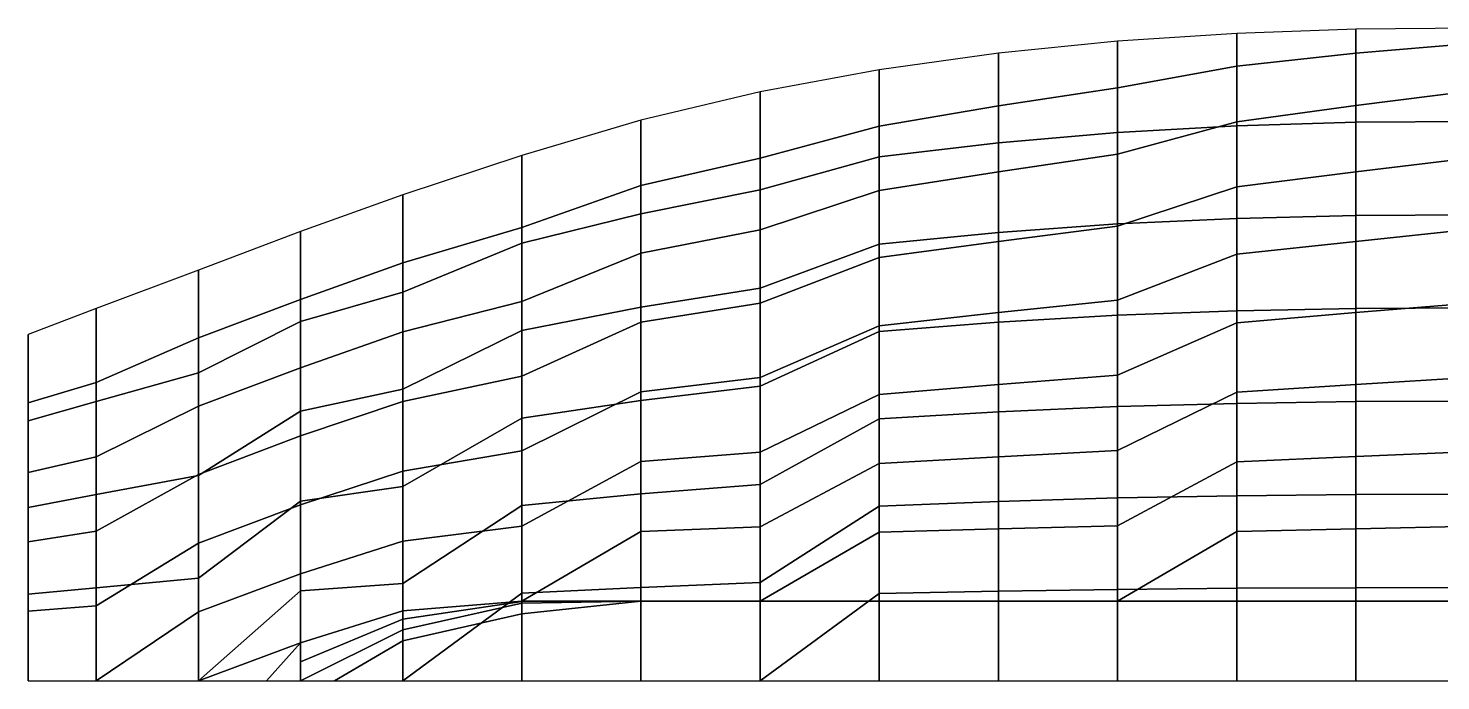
# Model space of a CAD drawing. Header units: millimetres. Extents: x -60 to 60, y 0 to 12.
# Drawn here: x -59.74 to -34.85, y 0 to 11.5 of the extents above; entities that cross this region are included whole.
import ezdxf

# ---------------------------------------------------------------- set-up
doc = ezdxf.new("R2010")
doc.units = ezdxf.units.MM
doc.layers.add('panels', color=7, linetype='Continuous')

msp = doc.modelspace()

# ---------------------------------------------------------------- linework, layer by layer
at = {"color": 1}
for points in [[(-59.745, 4.578), (-59.745, 4.897, -0.154), (-59.745, 6.104)], [(-59.745, 4.578), (-59.745, 3.673, -0.154), (-59.745, 4.897, -0.154)], [(-59.745, 3.052), (-59.745, 3.673, -0.154), (-59.745, 4.578)], [(-59.745, 3.052), (-59.745, 2.448, -0.154), (-59.745, 3.673, -0.154)], [(-59.745, 1.526), (-59.745, 2.448, -0.154), (-59.745, 3.052)], [(-59.745, 1.526), (-59.745, 1.224, -0.154), (-59.745, 2.448, -0.154)], [(-59.745, 0), (-59.745, 1.224, -0.154), (-59.745, 1.526)], [(-59.745, 0), (-59.745, 0, -0.154), (-59.745, 1.224, -0.154)]]:
    msp.add_3dface(points, dxfattribs=at)
at = {"color": 2}
for points in [[(-53.145, 1.23, -1.462), (-53.145, 1.087, -2.963), (-51.045, 1.397, -3.02), (-51.045, 1.403, -1.657)], [(-53.145, 1.087, -2.963), (-53.145, 0.9, -4.434), (-51.045, 1.369, -4.265), (-51.045, 1.397, -3.02)], [(-53.145, 0.9, -4.434), (-53.145, 0.706, -5.494), (-51.045, 1.177, -5.605), (-51.045, 1.369, -4.265)], [(-51.045, 1.403, -1.657), (-51.045, 1.397, -3.02), (-48.945, 1.4, -3.177), (-48.945, 1.4, -1.915)], [(-51.045, 1.177, -5.605), (-51.045, 0, -5.7), (-48.945, 0, -5.7), (-48.945, 1.4, -5.7)], [(-51.045, 1.397, -3.02), (-51.045, 1.369, -4.265), (-48.945, 1.4, -4.438), (-48.945, 1.4, -3.177)], [(-51.045, 1.369, -4.265), (-51.045, 1.177, -5.605), (-48.945, 1.4, -5.7), (-48.945, 1.4, -4.438)], [(-48.945, 1.4, -5.7), (-48.945, 0, -5.7), (-46.845, 0, -5.7), (-46.845, 1.4, -5.7)], [(-48.945, 1.4, -1.915), (-48.945, 1.4, -3.177), (-46.845, 1.4, -3.96), (-46.845, 1.4, -2.22)], [(-48.945, 1.4, -3.177), (-48.945, 1.4, -4.438), (-46.845, 1.4, -3.96)], [(-48.945, 1.4, -4.438), (-48.945, 1.4, -5.7), (-46.845, 1.4, -5.7), (-46.845, 1.4, -3.96)], [(-46.845, 1.4, -5.7), (-46.845, 0, -5.7), (-44.745, 0, -5.7), (-44.745, 1.4, -5.7)], [(-46.845, 1.4, -2.22), (-46.845, 1.4, -3.96), (-44.745, 1.4, -4.129), (-44.745, 1.4, -2.559)], [(-46.845, 1.4, -3.96), (-46.845, 1.4, -5.7), (-44.745, 1.4, -5.7), (-44.745, 1.4, -4.129)], [(-44.745, 1.4, -5.7), (-44.745, 0, -5.7), (-42.645, 0, -5.7), (-42.645, 1.4, -5.7)], [(-44.745, 1.4, -2.559), (-44.745, 1.4, -4.129), (-42.645, 1.4, -4.314), (-42.645, 1.4, -2.927)], [(-44.745, 1.4, -4.129), (-44.745, 1.4, -5.7), (-42.645, 1.4, -5.7), (-42.645, 1.4, -4.314)], [(-42.645, 1.4, -5.7), (-42.645, 0, -5.7), (-40.545, 0, -5.7), (-40.545, 1.4, -5.7)], [(-42.645, 1.4, -2.927), (-42.645, 1.4, -4.314), (-40.545, 1.4, -4.502), (-40.545, 1.4, -3.304)], [(-42.645, 1.4, -4.314), (-42.645, 1.4, -5.7), (-40.545, 1.4, -5.7), (-40.545, 1.4, -4.502)], [(-40.545, 1.4, -5.7), (-40.545, 0, -5.7), (-38.445, 0, -5.7), (-38.445, 1.4, -5.7)], [(-40.545, 1.4, -3.304), (-40.545, 1.4, -4.502), (-38.445, 1.4, -4.69), (-38.445, 1.4, -3.681)], [(-40.545, 1.4, -4.502), (-40.545, 1.4, -5.7), (-38.445, 1.4, -5.7), (-38.445, 1.4, -4.69)], [(-38.445, 1.4, -5.7), (-38.445, 0, -5.7), (-36.345, 0, -5.7), (-36.345, 1.4, -5.7)], [(-38.445, 1.4, -4.69), (-38.445, 1.4, -5.7), (-36.345, 1.4, -5.7), (-36.345, 1.4, -4.875)], [(-38.445, 1.4, -3.681), (-38.445, 1.4, -4.69), (-36.345, 1.4, -4.875), (-36.345, 1.4, -4.049)], [(-36.345, 1.4, -4.049), (-36.345, 1.4, -5.7), (-34.245, 1.4, -5.7), (-34.245, 1.4, -4.396)], [(-36.345, 1.4, -5.7), (-36.345, 0, -5.7), (-34.245, 0, -5.7), (-34.245, 1.4, -5.7)], [(-54.945, 0.671, -1.386), (-54.945, 0.335, -2.73), (-53.145, 1.087, -2.963), (-53.145, 1.23, -1.462)], [(-54.945, 0.335, -2.73), (-54.945, 0, -4.074), (-53.145, 0.9, -4.434), (-53.145, 1.087, -2.963)], [(-53.145, 0.706, -5.494), (-53.145, 0, -5.7), (-51.045, 0, -5.7), (-51.045, 1.177, -5.605)], [(-54.945, 0, -4.074), (-54.345, 0, -5.573), (-53.145, 0.706, -5.494), (-53.145, 0.9, -4.434)], [(-56.745, 0, -1.34), (-55.545, 0, -2.572), (-54.945, 0.671, -1.386)], [(-55.545, 0, -2.572), (-54.945, 0, -4.074), (-54.945, 0.671, -1.386)], [(-54.345, 0, -5.573), (-53.145, 0, -5.7), (-53.145, 0.706, -5.494)]]:
    msp.add_3dface(points, dxfattribs=at)
at = {"layer": 'panels'}
for points in [[(-38.445, 10.834, -1.088), (-36.345, 11.058, -1.203), (-36.345, 11.483), (-38.445, 11.408)], [(-36.345, 11.058, -1.203), (-34.245, 11.235, -1.293), (-34.245, 11.5), (-36.345, 11.483)], [(-42.645, 10.135, -0.878), (-40.545, 10.452, -1.046), (-40.545, 11.273), (-42.645, 11.063)], [(-40.545, 10.452, -1.046), (-38.445, 10.834, -1.088), (-38.445, 11.408), (-40.545, 11.273)], [(-36.345, 10.136, -2.084), (-34.245, 10.403, -2.312), (-34.245, 11.235, -1.293), (-36.345, 11.058, -1.203)], [(-44.745, 9.776, -0.713), (-42.645, 10.135, -0.878), (-42.645, 11.063), (-44.745, 10.77)], [(-38.445, 9.851, -1.832), (-36.345, 10.136, -2.084), (-36.345, 11.058, -1.203), (-38.445, 10.834, -1.088)], [(-46.845, 9.211, -0.624), (-44.745, 9.776, -0.713), (-44.745, 10.77), (-46.845, 10.382)], [(-40.545, 9.279, -1.692), (-38.445, 9.851, -1.832), (-38.445, 10.834, -1.088), (-40.545, 10.452, -1.046)], [(-48.945, 8.731, -0.485), (-46.845, 9.211, -0.624), (-46.845, 10.382), (-48.945, 9.878)], [(-42.645, 8.971, -1.425), (-40.545, 9.279, -1.692), (-40.545, 10.452, -1.046), (-42.645, 10.135, -0.878)], [(-36.345, 8.969, -2.62), (-34.245, 9.223, -2.912), (-34.245, 10.403, -2.312), (-36.345, 10.136, -2.084)], [(-44.745, 8.639, -1.18), (-42.645, 8.971, -1.425), (-42.645, 10.135, -0.878), (-44.745, 9.776, -0.713)], [(-38.445, 8.707, -2.309), (-36.345, 8.969, -2.62), (-36.345, 10.136, -2.084), (-38.445, 9.851, -1.832)], [(-51.045, 7.989, -0.431), (-48.945, 8.731, -0.485), (-48.945, 9.878), (-51.045, 9.257)], [(-46.845, 7.948, -1.045), (-44.745, 8.639, -1.18), (-44.745, 9.776, -0.713), (-46.845, 9.211, -0.624)], [(-40.545, 8.01, -2.129), (-38.445, 8.707, -2.309), (-38.445, 9.851, -1.832), (-40.545, 9.279, -1.692)], [(-53.145, 7.364, -0.345), (-51.045, 7.989, -0.431), (-51.045, 9.257), (-53.145, 8.563)], [(-42.645, 7.743, -1.816), (-40.545, 8.01, -2.129), (-40.545, 9.279, -1.692), (-42.645, 8.971, -1.425)], [(-36.345, 7.743, -3.007), (-34.245, 7.965, -3.346), (-34.245, 9.223, -2.912), (-36.345, 8.969, -2.62)], [(-48.945, 7.535, -0.836), (-46.845, 7.948, -1.045), (-46.845, 9.211, -0.624), (-48.945, 8.731, -0.485)], [(-44.745, 7.458, -1.52), (-42.645, 7.743, -1.816), (-42.645, 8.971, -1.425), (-44.745, 8.639, -1.18)], [(-38.445, 7.518, -2.664), (-36.345, 7.743, -3.007), (-36.345, 8.969, -2.62), (-38.445, 8.707, -2.309)], [(-51.045, 6.687, -0.749), (-48.945, 7.535, -0.836), (-48.945, 8.731, -0.485), (-51.045, 7.989, -0.431)], [(-54.945, 6.72, -0.278), (-53.145, 7.364, -0.345), (-53.145, 8.563), (-54.945, 7.918)], [(-46.845, 6.653, -1.351), (-44.745, 7.458, -1.52), (-44.745, 8.639, -1.18), (-46.845, 7.948, -1.045)], [(-40.545, 6.706, -2.454), (-38.445, 7.518, -2.664), (-38.445, 8.707, -2.309), (-40.545, 8.01, -2.129)], [(-53.145, 6.148, -0.621), (-51.045, 6.687, -0.749), (-51.045, 7.989, -0.431), (-53.145, 7.364, -0.345)], [(-42.645, 6.488, -2.107), (-40.545, 6.706, -2.454), (-40.545, 8.01, -2.129), (-42.645, 7.743, -1.816)], [(-56.745, 6.041, -0.287), (-54.945, 6.72, -0.278), (-54.945, 7.918), (-56.745, 7.234)], [(-48.945, 6.318, -1.102), (-46.845, 6.653, -1.351), (-46.845, 7.948, -1.045), (-48.945, 7.535, -0.836)], [(-44.745, 6.256, -1.778), (-42.645, 6.488, -2.107), (-42.645, 7.743, -1.816), (-44.745, 7.458, -1.52)], [(-38.445, 6.307, -2.934), (-36.345, 6.489, -3.297), (-36.345, 7.743, -3.007), (-38.445, 7.518, -2.664)], [(-36.345, 6.489, -3.297), (-34.245, 6.663, -3.617), (-34.245, 7.965, -3.346), (-36.345, 7.743, -3.007)], [(-51.045, 5.371, -1.006), (-48.945, 6.318, -1.102), (-48.945, 7.535, -0.836), (-51.045, 6.687, -0.749)], [(-40.545, 5.385, -2.702), (-38.445, 6.307, -2.934), (-38.445, 7.518, -2.664), (-40.545, 6.706, -2.454)], [(-58.545, 5.258, -0.293), (-56.745, 6.041, -0.287), (-56.745, 7.234), (-58.545, 6.56)], [(-54.945, 5.517, -0.538), (-53.145, 6.148, -0.621), (-53.145, 7.364, -0.345), (-54.945, 6.72, -0.278)], [(-46.845, 5.344, -1.593), (-44.745, 6.256, -1.778), (-44.745, 7.458, -1.52), (-46.845, 6.653, -1.351)], [(-59.745, 4.897, -0.154), (-58.545, 5.258, -0.293), (-58.545, 6.56), (-59.745, 6.104)], [(-56.745, 4.84, -0.536), (-54.945, 5.517, -0.538), (-54.945, 6.72, -0.278), (-56.745, 6.041, -0.287)], [(-53.145, 4.923, -0.858), (-51.045, 5.371, -1.006), (-51.045, 6.687, -0.749), (-53.145, 6.148, -0.621)], [(-48.945, 5.092, -1.325), (-46.845, 5.344, -1.593), (-46.845, 6.653, -1.351), (-48.945, 6.318, -1.102)], [(-44.745, 5.045, -1.993), (-42.645, 5.22, -2.337), (-42.645, 6.488, -2.107), (-44.745, 6.256, -1.778)], [(-42.645, 5.22, -2.337), (-40.545, 5.385, -2.702), (-40.545, 6.706, -2.454), (-42.645, 6.488, -2.107)], [(-38.445, 5.085, -3.152), (-36.345, 5.223, -3.521), (-36.345, 6.489, -3.297), (-38.445, 6.307, -2.934)], [(-36.345, 5.223, -3.521), (-34.245, 5.352, -3.84), (-34.245, 6.663, -3.617), (-36.345, 6.489, -3.297)], [(-51.045, 4.05, -1.232), (-48.945, 5.092, -1.325), (-48.945, 6.318, -1.102), (-51.045, 5.371, -1.006)], [(-46.845, 4.031, -1.809), (-44.745, 5.045, -1.993), (-44.745, 6.256, -1.778), (-46.845, 5.344, -1.593)], [(-40.545, 4.059, -2.918), (-38.445, 5.085, -3.152), (-38.445, 6.307, -2.934), (-40.545, 5.385, -2.702)], [(-58.545, 3.948, -0.554), (-56.745, 4.84, -0.536), (-56.745, 6.041, -0.287), (-58.545, 5.258, -0.293)], [(-54.945, 4.314, -0.794), (-53.145, 4.923, -0.858), (-53.145, 6.148, -0.621), (-54.945, 5.517, -0.538)], [(-56.745, 3.633, -0.758), (-54.945, 4.314, -0.794), (-54.945, 5.517, -0.538), (-56.745, 4.84, -0.536)], [(-59.745, 3.673, -0.154), (-58.545, 3.948, -0.554), (-58.545, 5.258, -0.293), (-59.745, 4.897, -0.154)], [(-53.145, 3.694, -1.069), (-51.045, 4.05, -1.232), (-51.045, 5.371, -1.006), (-53.145, 4.923, -0.858)], [(-48.945, 3.862, -1.525), (-46.845, 4.031, -1.809), (-46.845, 5.344, -1.593), (-48.945, 5.092, -1.325)], [(-42.645, 3.949, -2.544), (-40.545, 4.059, -2.918), (-40.545, 5.385, -2.702), (-42.645, 5.22, -2.337)], [(-36.345, 3.95, -3.71), (-34.245, 4.04, -4.063), (-34.245, 5.352, -3.84), (-36.345, 5.223, -3.521)], [(-51.045, 2.727, -1.445), (-48.945, 3.862, -1.525), (-48.945, 5.092, -1.325), (-51.045, 4.05, -1.232)], [(-46.845, 2.715, -2.015), (-44.745, 3.831, -2.187), (-44.745, 5.045, -1.993), (-46.845, 4.031, -1.809)], [(-44.745, 3.831, -2.187), (-42.645, 3.949, -2.544), (-42.645, 5.22, -2.337), (-44.745, 5.045, -1.993)], [(-40.545, 2.73, -3.116), (-38.445, 3.859, -3.345), (-38.445, 5.085, -3.152), (-40.545, 4.059, -2.918)], [(-38.445, 3.859, -3.345), (-36.345, 3.95, -3.71), (-36.345, 5.223, -3.521), (-38.445, 5.085, -3.152)], [(-58.545, 2.634, -0.79), (-56.745, 3.633, -0.758), (-56.745, 4.84, -0.536), (-58.545, 3.948, -0.554)], [(-54.945, 3.101, -0.999), (-53.145, 3.694, -1.069), (-53.145, 4.923, -0.858), (-54.945, 4.314, -0.794)], [(-56.745, 2.423, -0.962), (-54.945, 3.101, -0.999), (-54.945, 4.314, -0.794), (-56.745, 3.633, -0.758)], [(-53.145, 2.462, -1.266), (-51.045, 2.727, -1.445), (-51.045, 4.05, -1.232), (-53.145, 3.694, -1.069)], [(-48.945, 2.631, -1.72), (-46.845, 2.715, -2.015), (-46.845, 4.031, -1.809), (-48.945, 3.862, -1.525)], [(-42.645, 2.675, -2.739), (-40.545, 2.73, -3.116), (-40.545, 4.059, -2.918), (-42.645, 3.949, -2.544)], [(-36.345, 2.677, -3.893), (-34.245, 2.722, -4.245), (-34.245, 4.04, -4.063), (-36.345, 3.95, -3.71)], [(-59.745, 2.448, -0.154), (-58.545, 2.634, -0.79), (-58.545, 3.948, -0.554), (-59.745, 3.673, -0.154)], [(-51.045, 1.403, -1.657), (-48.945, 2.631, -1.72), (-48.945, 3.862, -1.525), (-51.045, 2.727, -1.445)], [(-46.845, 1.4, -2.22), (-44.745, 2.616, -2.373), (-44.745, 3.831, -2.187), (-46.845, 2.715, -2.015)], [(-44.745, 2.616, -2.373), (-42.645, 2.675, -2.739), (-42.645, 3.949, -2.544), (-44.745, 3.831, -2.187)], [(-40.545, 1.4, -3.304), (-38.445, 2.63, -3.518), (-38.445, 3.859, -3.345), (-40.545, 2.73, -3.116)], [(-38.445, 2.63, -3.518), (-36.345, 2.677, -3.893), (-36.345, 3.95, -3.71), (-38.445, 3.859, -3.345)], [(-58.545, 1.318, -1.015), (-56.745, 2.423, -0.962), (-56.745, 3.633, -0.758), (-58.545, 2.634, -0.79)], [(-54.945, 1.886, -1.193), (-53.145, 2.462, -1.266), (-53.145, 3.694, -1.069), (-54.945, 3.101, -0.999)], [(-56.745, 1.212, -1.16), (-54.945, 1.886, -1.193), (-54.945, 3.101, -0.999), (-56.745, 2.423, -0.962)], [(-59.745, 1.224, -0.154), (-58.545, 1.318, -1.015), (-58.545, 2.634, -0.79), (-59.745, 2.448, -0.154)], [(-53.145, 1.23, -1.462), (-51.045, 1.403, -1.657), (-51.045, 2.727, -1.445), (-53.145, 2.462, -1.266)], [(-48.945, 1.4, -1.915), (-48.945, 1.4, -1.915), (-48.945, 2.631, -1.72), (-51.045, 1.403, -1.657)], [(-48.945, 1.4, -1.915), (-46.845, 1.4, -2.22), (-46.845, 2.715, -2.015), (-48.945, 2.631, -1.72)], [(-44.745, 1.4, -2.559), (-44.745, 1.4, -2.559), (-44.745, 2.616, -2.373), (-46.845, 1.4, -2.22)], [(-44.745, 1.4, -2.559), (-42.645, 1.4, -2.927), (-42.645, 2.675, -2.739), (-44.745, 2.616, -2.373)], [(-42.645, 1.4, -2.927), (-40.545, 1.4, -3.304), (-40.545, 2.73, -3.116), (-42.645, 2.675, -2.739)], [(-38.445, 1.4, -3.681), (-38.445, 1.4, -3.681), (-38.445, 2.63, -3.518), (-40.545, 1.4, -3.304)], [(-38.445, 1.4, -3.681), (-36.345, 1.4, -4.049), (-36.345, 2.677, -3.893), (-38.445, 2.63, -3.518)], [(-36.345, 1.4, -4.049), (-34.245, 1.4, -4.396), (-34.245, 2.722, -4.245), (-36.345, 2.677, -3.893)], [(-58.545, 0, -1.217), (-56.745, 1.212, -1.16), (-56.745, 2.423, -0.962), (-58.545, 1.318, -1.015)], [(-54.945, 0.671, -1.386), (-53.145, 1.23, -1.462), (-53.145, 2.462, -1.266), (-54.945, 1.886, -1.193)], [(-56.745, 0, -1.34), (-54.945, 0.671, -1.386), (-54.945, 1.886, -1.193), (-56.745, 1.212, -1.16)], [(-59.745, 0, -0.154), (-58.545, 0, -1.217), (-58.545, 1.318, -1.015), (-59.745, 1.224, -0.154)], [(-56.745, 0, -1.34), (-56.745, 0, -1.34), (-56.745, 1.212, -1.16), (-58.545, 0, -1.217)]]:
    msp.add_3dface(points, dxfattribs=at)
at = {"layer": 'panels', "color": 4}
for points in [[(-38.445, 9.778), (-36.345, 9.842), (-36.345, 11.483), (-38.445, 11.408)], [(-36.345, 9.842), (-34.245, 9.857), (-34.245, 11.5), (-36.345, 11.483)], [(-42.645, 9.483), (-40.545, 9.662), (-40.545, 11.273), (-42.645, 11.063)], [(-40.545, 9.662), (-38.445, 9.778), (-38.445, 11.408), (-40.545, 11.273)], [(-44.745, 9.232), (-42.645, 9.483), (-42.645, 11.063), (-44.745, 10.77)], [(-46.845, 8.652), (-44.745, 9.232), (-44.745, 10.77), (-46.845, 10.382)], [(-48.945, 8.232), (-46.845, 8.652), (-46.845, 10.382), (-48.945, 9.878)], [(-51.045, 7.714), (-48.945, 8.232), (-48.945, 9.878), (-51.045, 9.257)], [(-40.545, 8.052), (-38.445, 8.148), (-38.445, 9.778), (-40.545, 9.662)], [(-38.445, 8.148), (-36.345, 8.202), (-36.345, 9.842), (-38.445, 9.778)], [(-36.345, 8.202), (-34.245, 8.214), (-34.245, 9.857), (-36.345, 9.842)], [(-44.745, 7.693), (-42.645, 7.902), (-42.645, 9.483), (-44.745, 9.232)], [(-42.645, 7.902), (-40.545, 8.052), (-40.545, 9.662), (-42.645, 9.483)], [(-53.145, 6.85), (-51.045, 7.714), (-51.045, 9.257), (-53.145, 8.563)], [(-46.845, 6.921), (-44.745, 7.693), (-44.745, 9.232), (-46.845, 8.652)], [(-54.945, 6.334), (-53.145, 6.85), (-53.145, 8.563), (-54.945, 7.918)], [(-48.945, 6.585), (-46.845, 6.921), (-46.845, 8.652), (-48.945, 8.232)], [(-51.045, 6.171), (-48.945, 6.585), (-48.945, 8.232), (-51.045, 7.714)], [(-42.645, 6.322), (-40.545, 6.442), (-40.545, 8.052), (-42.645, 7.902)], [(-40.545, 6.442), (-38.445, 6.519), (-38.445, 8.148), (-40.545, 8.052)], [(-38.445, 6.519), (-36.345, 6.562), (-36.345, 8.202), (-38.445, 8.148)], [(-36.345, 6.562), (-34.245, 6.571), (-34.245, 8.214), (-36.345, 8.202)], [(-56.745, 5.425), (-54.945, 6.334), (-54.945, 7.918), (-56.745, 7.234)], [(-44.745, 6.154), (-42.645, 6.322), (-42.645, 7.902), (-44.745, 7.693)], [(-53.145, 5.138), (-51.045, 6.171), (-51.045, 7.714), (-53.145, 6.85)], [(-46.845, 5.191), (-44.745, 6.154), (-44.745, 7.693), (-46.845, 6.921)], [(-58.545, 4.92), (-56.745, 5.425), (-56.745, 7.234), (-58.545, 6.56)], [(-54.945, 4.751), (-53.145, 5.138), (-53.145, 6.85), (-54.945, 6.334)], [(-48.945, 4.939), (-46.845, 5.191), (-46.845, 6.921), (-48.945, 6.585)], [(-59.745, 4.578), (-58.545, 4.92), (-58.545, 6.56), (-59.745, 6.104)], [(-51.045, 4.628), (-48.945, 4.939), (-48.945, 6.585), (-51.045, 6.171)], [(-40.545, 4.831), (-38.445, 4.889), (-38.445, 6.519), (-40.545, 6.442)], [(-38.445, 4.889), (-36.345, 4.921), (-36.345, 6.562), (-38.445, 6.519)], [(-36.345, 4.921), (-34.245, 4.929), (-34.245, 6.571), (-36.345, 6.562)], [(-56.745, 3.617), (-54.945, 4.751), (-54.945, 6.334), (-56.745, 5.425)], [(-44.745, 4.616), (-42.645, 4.741), (-42.645, 6.322), (-44.745, 6.154)], [(-42.645, 4.741), (-40.545, 4.831), (-40.545, 6.442), (-42.645, 6.322)], [(-53.145, 3.425), (-51.045, 4.628), (-51.045, 6.171), (-53.145, 5.138)], [(-46.845, 3.461), (-44.745, 4.616), (-44.745, 6.154), (-46.845, 5.191)], [(-58.545, 3.28), (-56.745, 3.617), (-56.745, 5.425), (-58.545, 4.92)], [(-54.945, 3.167), (-53.145, 3.425), (-53.145, 5.138), (-54.945, 4.751)], [(-48.945, 3.293), (-46.845, 3.461), (-46.845, 5.191), (-48.945, 4.939)], [(-59.745, 3.052), (-58.545, 3.28), (-58.545, 4.92), (-59.745, 4.578)], [(-56.745, 1.808), (-54.945, 3.167), (-54.945, 4.751), (-56.745, 3.617)], [(-51.045, 3.086), (-48.945, 3.293), (-48.945, 4.939), (-51.045, 4.628)], [(-44.745, 3.077), (-42.645, 3.161), (-42.645, 4.741), (-44.745, 4.616)], [(-42.645, 3.161), (-40.545, 3.221), (-40.545, 4.831), (-42.645, 4.741)], [(-40.545, 3.221), (-38.445, 3.259), (-38.445, 4.889), (-40.545, 4.831)], [(-38.445, 3.259), (-36.345, 3.281), (-36.345, 4.921), (-38.445, 4.889)], [(-36.345, 3.281), (-34.245, 3.286), (-34.245, 4.929), (-36.345, 4.921)], [(-53.145, 1.713), (-51.045, 3.086), (-51.045, 4.628), (-53.145, 3.425)], [(-46.845, 1.73), (-44.745, 3.077), (-44.745, 4.616), (-46.845, 3.461)], [(-58.545, 1.64), (-56.745, 1.808), (-56.745, 3.617), (-58.545, 3.28)], [(-59.745, 1.526), (-58.545, 1.64), (-58.545, 3.28), (-59.745, 3.052)], [(-54.945, 1.584), (-53.145, 1.713), (-53.145, 3.425), (-54.945, 3.167)], [(-51.045, 1.543), (-48.945, 1.646), (-48.945, 3.293), (-51.045, 3.086)], [(-48.945, 1.646), (-46.845, 1.73), (-46.845, 3.461), (-48.945, 3.293)], [(-40.545, 1.61), (-38.445, 1.63), (-38.445, 3.259), (-40.545, 3.221)], [(-38.445, 1.63), (-36.345, 1.64), (-36.345, 3.281), (-38.445, 3.259)], [(-36.345, 1.64), (-34.245, 1.643), (-34.245, 3.286), (-36.345, 3.281)], [(-56.745, 0), (-54.945, 1.584), (-54.945, 3.167), (-56.745, 1.808)], [(-53.145, 0), (-51.045, 1.543), (-51.045, 3.086), (-53.145, 1.713)], [(-46.845, 0), (-44.745, 1.539), (-44.745, 3.077), (-46.845, 1.73)], [(-44.745, 1.539), (-42.645, 1.58), (-42.645, 3.161), (-44.745, 3.077)], [(-42.645, 1.58), (-40.545, 1.61), (-40.545, 3.221), (-42.645, 3.161)], [(-58.545, 0), (-56.745, 0), (-56.745, 1.808), (-58.545, 1.64)], [(-59.745, 0), (-58.545, 0), (-58.545, 1.64), (-59.745, 1.526)], [(-54.945, 0), (-54.945, 0), (-54.945, 1.584), (-56.745, 0)], [(-54.945, 0), (-53.145, 0), (-53.145, 1.713), (-54.945, 1.584)], [(-51.045, 0), (-51.045, 0), (-51.045, 1.543), (-53.145, 0)], [(-51.045, 0), (-48.945, 0), (-48.945, 1.646), (-51.045, 1.543)], [(-48.945, 0), (-46.845, 0), (-46.845, 1.73), (-48.945, 1.646)], [(-44.745, 0), (-44.745, 0), (-44.745, 1.539), (-46.845, 0)], [(-44.745, 0), (-42.645, 0), (-42.645, 1.58), (-44.745, 1.539)], [(-42.645, 0), (-40.545, 0), (-40.545, 1.61), (-42.645, 1.58)], [(-40.545, 0), (-38.445, 0), (-38.445, 1.63), (-40.545, 1.61)], [(-38.445, 0), (-36.345, 0), (-36.345, 1.64), (-38.445, 1.63)], [(-36.345, 0), (-34.245, 0), (-34.245, 1.643), (-36.345, 1.64)]]:
    msp.add_3dface(points, dxfattribs=at)

doc.saveas('drawing.dxf')
